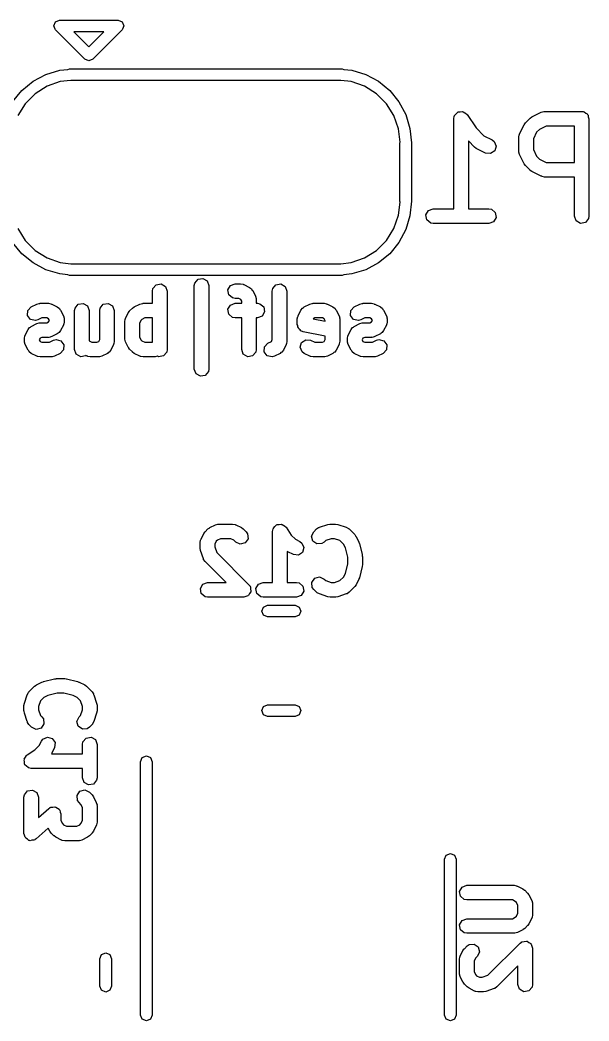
# Model space of a CAD drawing. Extents: x 83.8 to 115, y -110.3 to -83.5.
# Drawn here: x 104.09 to 109.93, y -96.06 to -85.79 of the extents above; entities that cross this region are included whole.
import ezdxf

# ---------------------------------------------------------------- set-up
doc = ezdxf.new("R2010")
doc.units = 0
doc.layers.add('BLACK', color=7, linetype='CONTINUOUS')

msp = doc.modelspace()

# ---------------------------------------------------------------- linework, layer by layer
at = {"layer": 'BLACK', "linetype": 'CONTINUOUS'}
for p, q in [((104.44, -85.85), (104.458, -85.8076)), ((104.454, -85.8829), (104.44, -85.85)), ((104.458, -85.8076), (104.5, -85.79)), ((104.5, -85.79), (105.1, -85.79)), ((105.1, -85.79), (105.142, -85.8076)), ((105.142, -85.8076), (105.16, -85.85)), ((105.16, -85.85), (105.146, -85.8829)), ((104.458, -85.8924), (104.454, -85.8829)), ((104.758, -86.1924), (104.458, -85.8924)), ((104.645, -85.91), (104.8, -86.0651)), ((104.955, -85.91), (104.645, -85.91)), ((104.8, -86.0651), (104.955, -85.91)), ((105.142, -85.8924), (104.842, -86.1924)), ((105.146, -85.8829), (105.142, -85.8924)), ((104.8, -86.21), (104.758, -86.1924)), ((104.842, -86.1924), (104.8, -86.21)), ((104.228, -86.4181), (104.359, -86.3479)), ((104.359, -86.3479), (104.502, -86.3046)), ((104.502, -86.3046), (104.584, -86.2965)), ((104.584, -86.2965), (104.6, -86.29)), ((104.6, -86.29), (107.4, -86.29)), ((107.4, -86.29), (107.416, -86.2965)), ((107.416, -86.2965), (107.498, -86.3046)), ((107.498, -86.3046), (107.641, -86.3479)), ((107.641, -86.3479), (107.772, -86.4181)), ((104.113, -86.5126), (104.228, -86.4181)), ((104.371, -86.4697), (104.248, -86.5465)), ((104.507, -86.4221), (104.371, -86.4697)), ((104.614, -86.41), (104.507, -86.4221)), ((107.386, -86.41), (104.614, -86.41)), ((107.493, -86.4221), (107.386, -86.41)), ((107.629, -86.4697), (107.493, -86.4221)), ((107.752, -86.5465), (107.629, -86.4697)), ((107.772, -86.4181), (107.887, -86.5126)), ((104.018, -86.6278), (104.113, -86.5126)), ((104.248, -86.5465), (104.146, -86.6484)), ((107.854, -86.6484), (107.752, -86.5465)), ((107.887, -86.5126), (107.982, -86.6278)), ((104.146, -86.6484), (104.07, -86.7706)), ((107.93, -86.7706), (107.854, -86.6484)), ((107.982, -86.6278), (108.052, -86.7592)), ((107.978, -86.9067), (107.93, -86.7706)), ((108.052, -86.7592), (108.095, -86.9017)), ((108.544, -86.8024), (108.549, -86.7767)), ((108.549, -86.7767), (108.551, -86.7734)), ((108.551, -86.7734), (108.552, -86.7691)), ((108.552, -86.7691), (108.568, -86.7541)), ((108.568, -86.7541), (108.582, -86.7374)), ((108.582, -86.7374), (108.586, -86.7367)), ((108.586, -86.7367), (108.589, -86.7337)), ((108.589, -86.7337), (108.611, -86.7323)), ((108.611, -86.7323), (108.632, -86.7285)), ((108.632, -86.7285), (108.636, -86.7307)), ((108.636, -86.7307), (108.64, -86.7304)), ((108.64, -86.7304), (108.658, -86.7433)), ((108.658, -86.7433), (108.676, -86.7542)), ((108.676, -86.7542), (108.678, -86.7582)), ((108.678, -86.7582), (108.681, -86.7608)), ((108.681, -86.7608), (108.773, -86.8975)), ((109.347, -86.7829), (109.443, -86.7353)), ((109.443, -86.7353), (109.468, -86.7279)), ((109.468, -86.7279), (109.472, -86.7289)), ((109.472, -86.7289), (109.476, -86.7274)), ((109.476, -86.7274), (109.857, -86.7274)), ((109.857, -86.7274), (109.867, -86.7291)), ((109.867, -86.7291), (109.87, -86.7285)), ((109.87, -86.7285), (109.873, -86.7302)), ((109.873, -86.7302), (109.883, -86.7319)), ((109.883, -86.7319), (109.898, -86.7444)), ((109.898, -86.7444), (109.915, -86.7542)), ((109.915, -86.7542), (109.917, -86.7605)), ((109.917, -86.7605), (109.922, -86.7649)), ((109.922, -86.7649), (109.925, -86.7841)), ((108.544, -87.7274), (108.544, -86.8024)), ((109.219, -86.9593), (109.266, -86.8641)), ((109.266, -86.8641), (109.28, -86.8461)), ((109.28, -86.8446), (109.328, -86.797)), ((109.28, -86.8461), (109.28, -86.8446)), ((109.328, -86.797), (109.346, -86.7841)), ((109.346, -86.7841), (109.347, -86.7829)), ((109.494, -86.8774), (109.425, -86.9116)), ((109.782, -86.8774), (109.494, -86.8774)), ((109.782, -87.2512), (109.782, -86.8774)), ((109.925, -86.7841), (109.932, -86.8024)), ((109.932, -86.8024), (109.932, -87.8024)), ((107.993, -87.0423), (107.978, -86.9067)), ((108.095, -86.9017), (108.11, -87.05)), ((108.773, -86.8975), (108.854, -86.9788)), ((108.854, -86.9788), (108.938, -87.021)), ((109.211, -86.9929), (109.215, -86.9672)), ((109.215, -86.9672), (109.218, -86.9638)), ((109.218, -86.9638), (109.219, -86.9593)), ((109.395, -86.942), (109.361, -87.0106)), ((109.425, -86.9116), (109.395, -86.942)), ((107.99, -87.05), (107.993, -87.0423)), ((107.99, -87.65), (107.99, -87.05)), ((108.11, -87.05), (108.11, -87.65)), ((108.756, -87.0935), (108.694, -87.0311)), ((108.694, -87.0311), (108.694, -87.7274)), ((108.938, -87.021), (108.959, -87.0365)), ((108.959, -87.0365), (108.98, -87.0836)), ((108.98, -87.0836), (108.965, -87.1328)), ((109.211, -87.1357), (109.211, -86.9929)), ((109.361, -87.0106), (109.361, -87.118)), ((108.758, -87.0942), (108.756, -87.0935)), ((108.776, -87.1076), (108.758, -87.0942)), ((108.871, -87.1552), (108.776, -87.1076)), ((108.922, -87.161), (108.871, -87.1552)), ((108.965, -87.1328), (108.922, -87.161)), ((109.212, -87.1399), (109.211, -87.1357)), ((109.211, -87.1443), (109.212, -87.1399)), ((109.219, -87.1693), (109.211, -87.1443)), ((109.266, -87.2645), (109.219, -87.1693)), ((109.361, -87.118), (109.395, -87.1865)), ((109.395, -87.1865), (109.425, -87.2169)), ((109.267, -87.2656), (109.266, -87.2645)), ((109.28, -87.284), (109.267, -87.2656)), ((109.328, -87.3316), (109.28, -87.284)), ((109.425, -87.2169), (109.494, -87.2512)), ((109.494, -87.2512), (109.782, -87.2512)), ((109.329, -87.3323), (109.328, -87.3316)), ((109.347, -87.3457), (109.329, -87.3323)), ((109.443, -87.3933), (109.347, -87.3457)), ((109.447, -87.3938), (109.443, -87.3933)), ((109.451, -87.3967), (109.447, -87.3938)), ((109.476, -87.4012), (109.451, -87.3967)), ((109.782, -87.4012), (109.476, -87.4012)), ((109.782, -87.8024), (109.782, -87.4012)), ((107.978, -87.7933), (107.993, -87.6577)), ((107.993, -87.6577), (107.99, -87.65)), ((108.11, -87.65), (108.095, -87.7983)), ((107.93, -87.9294), (107.978, -87.7933)), ((108.095, -87.7983), (108.052, -87.9408)), ((108.259, -87.7894), (108.285, -87.7449)), ((108.268, -87.8399), (108.259, -87.7894)), ((108.285, -87.7449), (108.333, -87.7274)), ((108.333, -87.7274), (108.544, -87.7274)), ((108.694, -87.7274), (108.905, -87.7274)), ((108.905, -87.7274), (108.93, -87.7319)), ((108.93, -87.7319), (108.97, -87.7649)), ((108.97, -87.7649), (108.979, -87.8154)), ((109.8, -87.8506), (109.782, -87.8024)), ((109.932, -87.8024), (109.928, -87.828)), ((108.308, -87.8729), (108.268, -87.8399)), ((108.333, -87.8774), (108.308, -87.8729)), ((108.905, -87.8774), (108.333, -87.8774)), ((108.953, -87.8598), (108.905, -87.8774)), ((108.979, -87.8154), (108.953, -87.8598)), ((109.844, -87.8762), (109.8, -87.8506)), ((109.895, -87.8673), (109.844, -87.8762)), ((109.928, -87.828), (109.895, -87.8673)), ((104.07, -87.9294), (104.146, -88.0516)), ((107.854, -88.0516), (107.93, -87.9294)), ((108.052, -87.9408), (107.982, -88.0722)), ((104.113, -88.1874), (104.018, -88.0722)), ((104.146, -88.0516), (104.248, -88.1535)), ((107.752, -88.1535), (107.854, -88.0516)), ((107.982, -88.0722), (107.887, -88.1874)), ((104.228, -88.2819), (104.113, -88.1874)), ((104.248, -88.1535), (104.371, -88.2303)), ((107.629, -88.2303), (107.752, -88.1535)), ((107.887, -88.1874), (107.772, -88.2819)), ((104.359, -88.3521), (104.228, -88.2819)), ((104.371, -88.2303), (104.507, -88.2779)), ((104.507, -88.2779), (104.614, -88.29)), ((104.614, -88.29), (107.386, -88.29)), ((107.386, -88.29), (107.493, -88.2779)), ((107.493, -88.2779), (107.629, -88.2303)), ((107.772, -88.2819), (107.641, -88.3521)), ((104.502, -88.3954), (104.359, -88.3521)), ((104.584, -88.4035), (104.502, -88.3954)), ((104.6, -88.41), (104.584, -88.4035)), ((107.4, -88.41), (104.6, -88.41)), ((107.416, -88.4035), (107.4, -88.41)), ((107.498, -88.3954), (107.416, -88.4035)), ((107.641, -88.3521), (107.498, -88.3954)), ((105.458, -88.5458), (105.491, -88.5065)), ((105.491, -88.5065), (105.542, -88.4976)), ((105.542, -88.4976), (105.586, -88.5232)), ((105.586, -88.5232), (105.604, -88.5714)), ((105.882, -88.5143), (105.887, -88.4886)), ((105.882, -89.3714), (105.882, -88.5143)), ((105.887, -88.4886), (105.92, -88.4493)), ((105.92, -88.4493), (105.97, -88.4404)), ((105.97, -88.4404), (106.015, -88.4661)), ((106.015, -88.4661), (106.032, -88.5143)), ((106.032, -88.5143), (106.032, -89.3714)), ((106.226, -88.5584), (106.252, -88.514)), ((106.252, -88.514), (106.3, -88.4964)), ((106.3, -88.4964), (106.357, -88.4964)), ((106.357, -88.4964), (106.383, -88.501)), ((106.383, -88.501), (106.386, -88.5038)), ((106.386, -88.5038), (106.391, -88.5043)), ((106.391, -88.5043), (106.448, -88.5329)), ((106.687, -88.5458), (106.72, -88.5065)), ((106.72, -88.5065), (106.77, -88.4976)), ((106.77, -88.4976), (106.815, -88.5232)), ((106.815, -88.5232), (106.832, -88.5714)), ((105.454, -88.5714), (105.458, -88.5458)), ((105.454, -88.6964), (105.454, -88.5714)), ((105.604, -88.5714), (105.604, -89.1714)), ((106.235, -88.6089), (106.226, -88.5584)), ((106.274, -88.6419), (106.235, -88.6089)), ((106.448, -88.5329), (106.469, -88.5484)), ((106.469, -88.5484), (106.473, -88.5587)), ((106.473, -88.5587), (106.481, -88.5665)), ((106.481, -88.5665), (106.51, -88.6236)), ((106.51, -88.6236), (106.517, -88.6486)), ((106.682, -88.5714), (106.687, -88.5458)), ((106.682, -89.068), (106.682, -88.5714)), ((106.832, -88.5714), (106.832, -89.0857)), ((104.209, -88.7329), (104.266, -88.7043)), ((104.266, -88.7043), (104.291, -88.6969)), ((104.291, -88.6969), (104.296, -88.698)), ((104.296, -88.698), (104.3, -88.6964)), ((104.3, -88.6964), (104.386, -88.6964)), ((104.386, -88.6964), (104.411, -88.701)), ((104.411, -88.701), (104.415, -88.7038)), ((104.415, -88.7038), (104.419, -88.7043)), ((104.419, -88.7043), (104.476, -88.7329)), ((104.658, -88.7458), (104.691, -88.7065)), ((104.691, -88.7065), (104.742, -88.6976)), ((104.742, -88.6976), (104.786, -88.7232)), ((104.786, -88.7232), (104.804, -88.7714)), ((104.915, -88.7458), (104.948, -88.7065)), ((104.948, -88.7065), (104.999, -88.6976)), ((104.999, -88.6976), (105.043, -88.7232)), ((105.043, -88.7232), (105.061, -88.7714)), ((105.266, -88.7329), (105.324, -88.7043)), ((105.324, -88.7043), (105.349, -88.6969)), ((105.349, -88.6969), (105.353, -88.698)), ((105.353, -88.698), (105.357, -88.6964)), ((105.357, -88.6964), (105.454, -88.6964)), ((106.226, -88.7584), (106.252, -88.714)), ((106.252, -88.714), (106.3, -88.6964)), ((106.3, -88.6464), (106.274, -88.6419)), ((106.339, -88.6464), (106.3, -88.6464)), ((106.3, -88.6964), (106.368, -88.6964)), ((106.358, -88.6559), (106.339, -88.6464)), ((106.368, -88.6748), (106.358, -88.6559)), ((106.368, -88.6964), (106.368, -88.6748)), ((106.517, -88.6486), (106.516, -88.6529)), ((106.516, -88.6529), (106.518, -88.6571)), ((106.518, -88.6571), (106.518, -88.6964)), ((106.518, -88.6964), (106.529, -88.6964)), ((106.529, -88.6964), (106.554, -88.701)), ((106.554, -88.701), (106.594, -88.7339)), ((107.009, -88.7329), (107.066, -88.7043)), ((107.066, -88.7043), (107.091, -88.6969)), ((107.091, -88.6969), (107.096, -88.698)), ((107.096, -88.698), (107.1, -88.6964)), ((107.1, -88.6964), (107.214, -88.6964)), ((107.214, -88.6964), (107.24, -88.701)), ((107.24, -88.701), (107.243, -88.7038)), ((107.243, -88.7038), (107.248, -88.7043)), ((107.248, -88.7043), (107.305, -88.7329)), ((107.524, -88.7329), (107.581, -88.7043)), ((107.581, -88.7043), (107.606, -88.6969)), ((107.606, -88.6969), (107.61, -88.698)), ((107.61, -88.698), (107.614, -88.6964)), ((107.614, -88.6964), (107.7, -88.6964)), ((107.7, -88.6964), (107.726, -88.701)), ((107.726, -88.701), (107.729, -88.7038)), ((107.729, -88.7038), (107.734, -88.7043)), ((107.734, -88.7043), (107.791, -88.7329)), ((104.171, -88.8214), (104.174, -88.7702)), ((104.202, -88.8626), (104.171, -88.8214)), ((104.174, -88.7702), (104.209, -88.7329)), ((104.476, -88.7329), (104.497, -88.7484)), ((104.497, -88.7484), (104.502, -88.7587)), ((104.502, -88.7587), (104.51, -88.7665)), ((104.51, -88.7665), (104.539, -88.8236)), ((104.539, -88.8236), (104.546, -88.8486)), ((104.654, -88.7714), (104.658, -88.7458)), ((104.654, -89.1714), (104.654, -88.7714)), ((104.804, -88.7714), (104.804, -89.0822)), ((104.911, -88.7714), (104.915, -88.7458)), ((104.911, -89.068), (104.911, -88.7714)), ((105.061, -88.7714), (105.061, -89.0857)), ((105.176, -88.8522), (105.204, -88.795)), ((105.204, -88.795), (105.218, -88.777)), ((105.218, -88.7755), (105.247, -88.747)), ((105.218, -88.777), (105.218, -88.7755)), ((105.247, -88.747), (105.265, -88.7341)), ((105.265, -88.7341), (105.266, -88.7329)), ((106.235, -88.8089), (106.226, -88.7584)), ((106.274, -88.8419), (106.235, -88.8089)), ((106.577, -88.8289), (106.529, -88.8464)), ((106.602, -88.7845), (106.577, -88.8289)), ((106.594, -88.7339), (106.602, -88.7845)), ((106.939, -88.8571), (106.944, -88.8315)), ((106.944, -88.8315), (106.947, -88.8281)), ((106.947, -88.8236), (106.976, -88.7665)), ((106.947, -88.8281), (106.947, -88.8236)), ((106.976, -88.7665), (106.991, -88.7455)), ((106.991, -88.7455), (107.002, -88.7411)), ((107.002, -88.7411), (107.009, -88.7329)), ((107.305, -88.7329), (107.326, -88.7484)), ((107.326, -88.7484), (107.33, -88.7587)), ((107.33, -88.7587), (107.339, -88.7665)), ((107.339, -88.7665), (107.367, -88.8236)), ((107.367, -88.8236), (107.375, -88.8486)), ((107.485, -88.8214), (107.488, -88.7702)), ((107.516, -88.8626), (107.485, -88.8214)), ((107.488, -88.7702), (107.524, -88.7329)), ((107.791, -88.7329), (107.812, -88.7484)), ((107.812, -88.7484), (107.816, -88.7587)), ((107.816, -88.7587), (107.824, -88.7665)), ((107.824, -88.7665), (107.853, -88.8236)), ((107.853, -88.8236), (107.86, -88.8486)), ((104.251, -88.8745), (104.202, -88.8626)), ((104.202, -88.9411), (104.209, -88.9329)), ((104.209, -88.9329), (104.266, -88.9043)), ((104.276, -88.8671), (104.251, -88.8745)), ((104.266, -88.9043), (104.291, -88.8969)), ((104.318, -88.8464), (104.276, -88.8671)), ((104.291, -88.8969), (104.296, -88.898)), ((104.296, -88.898), (104.3, -88.8964)), ((104.3, -88.8964), (104.368, -88.8964)), ((104.368, -88.8464), (104.318, -88.8464)), ((104.387, -88.8559), (104.368, -88.8464)), ((104.368, -88.8964), (104.387, -88.887)), ((104.395, -88.8714), (104.387, -88.8559)), ((104.387, -88.887), (104.395, -88.8714)), ((104.539, -88.9193), (104.51, -88.9764)), ((104.542, -88.9114), (104.539, -88.9148)), ((104.539, -88.9148), (104.539, -88.9193)), ((104.546, -88.8857), (104.542, -88.9114)), ((104.546, -88.8486), (104.545, -88.8529)), ((104.545, -88.8529), (104.546, -88.8571)), ((104.546, -88.8571), (104.546, -88.8857)), ((105.168, -88.8857), (105.172, -88.8601)), ((105.168, -89.0571), (105.168, -88.8857)), ((105.172, -88.8601), (105.175, -88.8566)), ((105.175, -88.8566), (105.176, -88.8522)), ((105.333, -88.873), (105.318, -88.9034)), ((105.318, -88.9034), (105.318, -89.0394)), ((105.344, -88.8616), (105.333, -88.873)), ((105.375, -88.8464), (105.344, -88.8616)), ((105.454, -88.8464), (105.375, -88.8464)), ((105.454, -89.0964), (105.454, -88.8464)), ((106.3, -88.8464), (106.274, -88.8419)), ((106.368, -88.8464), (106.3, -88.8464)), ((106.368, -89.1714), (106.368, -88.8464)), ((106.529, -88.8464), (106.518, -88.8464)), ((106.518, -88.8464), (106.518, -89.1714)), ((106.939, -88.9143), (106.939, -88.8571)), ((106.944, -88.9259), (106.939, -88.9143)), ((106.943, -88.9383), (106.944, -88.9259)), ((107.118, -88.8464), (107.1, -88.855)), ((107.1, -88.855), (107.225, -88.8799)), ((107.197, -88.8464), (107.118, -88.8464)), ((107.216, -88.8559), (107.197, -88.8464)), ((107.225, -88.8748), (107.216, -88.8559)), ((107.225, -88.8799), (107.225, -88.8748)), ((107.375, -88.8486), (107.373, -88.8529)), ((107.373, -88.8529), (107.375, -88.8571)), ((107.375, -88.8571), (107.375, -89.0857)), ((107.566, -88.8745), (107.516, -88.8626)), ((107.516, -88.9411), (107.524, -88.9329)), ((107.524, -88.9329), (107.581, -88.9043)), ((107.591, -88.8671), (107.566, -88.8745)), ((107.581, -88.9043), (107.606, -88.8969)), ((107.632, -88.8464), (107.591, -88.8671)), ((107.606, -88.8969), (107.61, -88.898)), ((107.61, -88.898), (107.614, -88.8964)), ((107.614, -88.8964), (107.682, -88.8964)), ((107.682, -88.8464), (107.632, -88.8464)), ((107.701, -88.8559), (107.682, -88.8464)), ((107.682, -88.8964), (107.701, -88.887)), ((107.709, -88.8714), (107.701, -88.8559)), ((107.701, -88.887), (107.709, -88.8714)), ((107.853, -88.9193), (107.824, -88.9764)), ((107.856, -88.9114), (107.853, -88.9148)), ((107.853, -88.9148), (107.853, -88.9193)), ((107.861, -88.8857), (107.856, -88.9114)), ((107.86, -88.8486), (107.859, -88.8529)), ((107.859, -88.8529), (107.861, -88.8571)), ((107.861, -88.8571), (107.861, -88.8857)), ((104.139, -89.0571), (104.144, -89.0315)), ((104.144, -89.0315), (104.147, -89.0281)), ((104.147, -89.0236), (104.176, -88.9665)), ((104.147, -89.0281), (104.147, -89.0236)), ((104.176, -88.9665), (104.191, -88.9455)), ((104.191, -88.9455), (104.202, -88.9411)), ((104.419, -89.0385), (104.394, -89.0459)), ((104.476, -89.0099), (104.419, -89.0385)), ((104.484, -89.0018), (104.476, -89.0099)), ((104.494, -88.9973), (104.484, -89.0018)), ((104.51, -88.9764), (104.494, -88.9973)), ((105.318, -89.0394), (105.333, -89.0699)), ((106.952, -88.9493), (106.943, -88.9383)), ((106.957, -88.9625), (106.952, -88.9493)), ((106.968, -88.9687), (106.957, -88.9625)), ((106.975, -88.9784), (106.968, -88.9687)), ((107, -88.9878), (106.975, -88.9784)), ((107.225, -89.0329), (107, -88.9878)), ((107.225, -89.068), (107.225, -89.0329)), ((107.454, -89.0571), (107.458, -89.0315)), ((107.458, -89.0315), (107.461, -89.0281)), ((107.461, -89.0236), (107.49, -88.9665)), ((107.461, -89.0281), (107.461, -89.0236)), ((107.49, -88.9665), (107.506, -88.9455)), ((107.506, -88.9455), (107.516, -88.9411)), ((107.734, -89.0385), (107.709, -89.0459)), ((107.791, -89.0099), (107.734, -89.0385)), ((107.798, -89.0018), (107.791, -89.0099)), ((107.809, -88.9973), (107.798, -89.0018)), ((107.824, -88.9764), (107.809, -88.9973)), ((104.139, -89.0857), (104.139, -89.0571)), ((104.141, -89.0899), (104.139, -89.0857)), ((104.14, -89.0943), (104.141, -89.0899)), ((104.147, -89.1193), (104.14, -89.0943)), ((104.176, -89.1764), (104.147, -89.1193)), ((104.299, -89.0559), (104.291, -89.0714)), ((104.291, -89.0714), (104.299, -89.087)), ((104.318, -89.0464), (104.299, -89.0559)), ((104.299, -89.087), (104.318, -89.0964)), ((104.386, -89.0464), (104.318, -89.0464)), ((104.318, -89.0964), (104.397, -89.0964)), ((104.39, -89.0449), (104.386, -89.0464)), ((104.394, -89.0459), (104.39, -89.0449)), ((104.397, -89.0964), (104.438, -89.0758)), ((104.438, -89.0758), (104.463, -89.0683)), ((104.463, -89.0683), (104.513, -89.0803)), ((104.513, -89.0803), (104.543, -89.1215)), ((104.543, -89.1215), (104.54, -89.1727)), ((104.804, -89.0822), (104.832, -89.0964)), ((104.832, -89.0964), (104.882, -89.0964)), ((104.882, -89.0964), (104.901, -89.087)), ((104.901, -89.087), (104.911, -89.068)), ((105.053, -89.1193), (105.024, -89.1764)), ((105.056, -89.1114), (105.053, -89.1148)), ((105.053, -89.1148), (105.053, -89.1193)), ((105.061, -89.0857), (105.056, -89.1114)), ((105.169, -89.0614), (105.168, -89.0571)), ((105.168, -89.0657), (105.169, -89.0614)), ((105.176, -89.0907), (105.168, -89.0657)), ((105.204, -89.1478), (105.176, -89.0907)), ((105.333, -89.0699), (105.344, -89.0812)), ((105.344, -89.0812), (105.375, -89.0964)), ((105.375, -89.0964), (105.454, -89.0964)), ((106.6, -89.1928), (106.603, -89.1416)), ((106.603, -89.1416), (106.638, -89.1043)), ((106.638, -89.1043), (106.673, -89.087)), ((106.673, -89.087), (106.682, -89.068)), ((106.824, -89.1193), (106.796, -89.1764)), ((106.825, -89.1148), (106.824, -89.1193)), ((106.828, -89.1114), (106.825, -89.1148)), ((106.832, -89.0857), (106.828, -89.1114)), ((106.968, -89.1474), (106.983, -89.0982)), ((106.983, -89.0982), (107.025, -89.0699)), ((107.025, -89.0699), (107.076, -89.0758)), ((107.076, -89.0758), (107.118, -89.0964)), ((107.118, -89.0964), (107.197, -89.0964)), ((107.197, -89.0964), (107.216, -89.087)), ((107.216, -89.087), (107.225, -89.068)), ((107.367, -89.1193), (107.339, -89.1764)), ((107.368, -89.1148), (107.367, -89.1193)), ((107.37, -89.1114), (107.368, -89.1148)), ((107.375, -89.0857), (107.37, -89.1114)), ((107.454, -89.0857), (107.454, -89.0571)), ((107.455, -89.0899), (107.454, -89.0857)), ((107.454, -89.0943), (107.455, -89.0899)), ((107.461, -89.1193), (107.454, -89.0943)), ((107.49, -89.1764), (107.461, -89.1193)), ((107.613, -89.0559), (107.605, -89.0714)), ((107.605, -89.0714), (107.613, -89.087)), ((107.632, -89.0464), (107.613, -89.0559)), ((107.613, -89.087), (107.632, -89.0964)), ((107.7, -89.0464), (107.632, -89.0464)), ((107.632, -89.0964), (107.711, -89.0964)), ((107.704, -89.0449), (107.7, -89.0464)), ((107.709, -89.0459), (107.704, -89.0449)), ((107.711, -89.0964), (107.752, -89.0758)), ((107.752, -89.0758), (107.777, -89.0683)), ((107.777, -89.0683), (107.827, -89.0803)), ((107.827, -89.0803), (107.858, -89.1215)), ((107.858, -89.1215), (107.855, -89.1727)), ((104.184, -89.1841), (104.176, -89.1764)), ((104.188, -89.1944), (104.184, -89.1841)), ((104.209, -89.2099), (104.188, -89.1944)), ((104.266, -89.2385), (104.209, -89.2099)), ((104.271, -89.239), (104.266, -89.2385)), ((104.274, -89.2419), (104.271, -89.239)), ((104.3, -89.2464), (104.274, -89.2419)), ((104.418, -89.2449), (104.414, -89.2464)), ((104.423, -89.2459), (104.418, -89.2449)), ((104.448, -89.2385), (104.423, -89.2459)), ((104.505, -89.2099), (104.448, -89.2385)), ((104.54, -89.1727), (104.505, -89.2099)), ((104.671, -89.2196), (104.654, -89.1714)), ((104.716, -89.2453), (104.671, -89.2196)), ((104.766, -89.2364), (104.716, -89.2453)), ((104.769, -89.2327), (104.766, -89.2364)), ((104.781, -89.2385), (104.769, -89.2327)), ((104.785, -89.239), (104.781, -89.2385)), ((104.789, -89.2419), (104.785, -89.239)), ((104.814, -89.2464), (104.789, -89.2419)), ((104.904, -89.2449), (104.9, -89.2464)), ((104.909, -89.2459), (104.904, -89.2449)), ((104.934, -89.2385), (104.909, -89.2459)), ((104.991, -89.2099), (104.934, -89.2385)), ((104.998, -89.2018), (104.991, -89.2099)), ((105.009, -89.1973), (104.998, -89.2018)), ((105.024, -89.1764), (105.009, -89.1973)), ((105.206, -89.149), (105.204, -89.1478)), ((105.218, -89.1673), (105.206, -89.149)), ((105.247, -89.1959), (105.218, -89.1673)), ((105.248, -89.1966), (105.247, -89.1959)), ((105.266, -89.2099), (105.248, -89.1966)), ((105.324, -89.2385), (105.266, -89.2099)), ((105.328, -89.239), (105.324, -89.2385)), ((105.331, -89.2419), (105.328, -89.239)), ((105.357, -89.2464), (105.331, -89.2419)), ((105.476, -89.2449), (105.471, -89.2464)), ((105.48, -89.2459), (105.476, -89.2449)), ((105.504, -89.2387), (105.48, -89.2459)), ((105.516, -89.2453), (105.504, -89.2387)), ((105.566, -89.2364), (105.516, -89.2453)), ((105.599, -89.1971), (105.566, -89.2364)), ((105.604, -89.1714), (105.599, -89.1971)), ((106.385, -89.2196), (106.368, -89.1714)), ((106.43, -89.2453), (106.385, -89.2196)), ((106.48, -89.2364), (106.43, -89.2453)), ((106.513, -89.1971), (106.48, -89.2364)), ((106.518, -89.1714), (106.513, -89.1971)), ((106.63, -89.234), (106.6, -89.1928)), ((106.68, -89.2459), (106.63, -89.234)), ((106.705, -89.2385), (106.68, -89.2459)), ((106.762, -89.2099), (106.705, -89.2385)), ((106.77, -89.2018), (106.762, -89.2099)), ((106.78, -89.1973), (106.77, -89.2018)), ((106.796, -89.1764), (106.78, -89.1973)), ((106.988, -89.1944), (106.968, -89.1474)), ((107.009, -89.2099), (106.988, -89.1944)), ((107.066, -89.2385), (107.009, -89.2099)), ((107.071, -89.239), (107.066, -89.2385)), ((107.074, -89.2419), (107.071, -89.239)), ((107.1, -89.2464), (107.074, -89.2419)), ((107.218, -89.2449), (107.214, -89.2464)), ((107.223, -89.2459), (107.218, -89.2449)), ((107.248, -89.2385), (107.223, -89.2459)), ((107.305, -89.2099), (107.248, -89.2385)), ((107.313, -89.2018), (107.305, -89.2099)), ((107.323, -89.1973), (107.313, -89.2018)), ((107.339, -89.1764), (107.323, -89.1973)), ((107.498, -89.1841), (107.49, -89.1764)), ((107.503, -89.1944), (107.498, -89.1841)), ((107.524, -89.2099), (107.503, -89.1944)), ((107.581, -89.2385), (107.524, -89.2099)), ((107.585, -89.239), (107.581, -89.2385)), ((107.589, -89.2419), (107.585, -89.239)), ((107.614, -89.2464), (107.589, -89.2419)), ((107.733, -89.2449), (107.729, -89.2464)), ((107.737, -89.2459), (107.733, -89.2449)), ((107.762, -89.2385), (107.737, -89.2459)), ((107.819, -89.2099), (107.762, -89.2385)), ((107.855, -89.1727), (107.819, -89.2099)), ((104.414, -89.2464), (104.3, -89.2464)), ((104.9, -89.2464), (104.814, -89.2464)), ((105.471, -89.2464), (105.357, -89.2464)), ((107.214, -89.2464), (107.1, -89.2464)), ((107.729, -89.2464), (107.614, -89.2464)), ((105.9, -89.4196), (105.882, -89.3714)), ((105.944, -89.4453), (105.9, -89.4196)), ((105.995, -89.4364), (105.944, -89.4453)), ((106.028, -89.3971), (105.995, -89.4364)), ((106.032, -89.3714), (106.028, -89.3971)), ((106.041, -90.9979), (106.099, -90.9693)), ((106.099, -90.9693), (106.124, -90.9619)), ((106.124, -90.9619), (106.128, -90.963)), ((106.128, -90.963), (106.132, -90.9614)), ((106.132, -90.9614), (106.275, -90.9614)), ((106.275, -90.9614), (106.301, -90.966)), ((106.301, -90.966), (106.304, -90.9688)), ((106.304, -90.9688), (106.309, -90.9693)), ((106.309, -90.9693), (106.366, -90.9979)), ((106.693, -91.0032), (106.709, -90.9882)), ((106.709, -90.9882), (106.723, -90.9715)), ((106.723, -90.9715), (106.727, -90.9707)), ((106.727, -90.9707), (106.731, -90.9677)), ((106.731, -90.9677), (106.752, -90.9663)), ((106.752, -90.9663), (106.774, -90.9626)), ((106.774, -90.9626), (106.777, -90.9647)), ((106.777, -90.9647), (106.782, -90.9644)), ((106.782, -90.9644), (106.799, -90.9773)), ((106.799, -90.9773), (106.818, -90.9882)), ((106.818, -90.9882), (106.82, -90.9923)), ((107.166, -90.9938), (107.251, -90.9653)), ((107.251, -90.9653), (107.273, -90.962)), ((107.273, -90.962), (107.275, -90.9614)), ((107.275, -90.9614), (107.332, -90.9614)), ((107.332, -90.9614), (107.354, -90.9653)), ((107.354, -90.9653), (107.356, -90.9653)), ((107.356, -90.9653), (107.442, -90.9938)), ((105.951, -91.1172), (105.979, -91.06)), ((105.979, -91.06), (105.993, -91.042)), ((105.993, -91.0405), (106.022, -91.012)), ((105.993, -91.042), (105.993, -91.0405)), ((106.022, -91.012), (106.04, -90.9991)), ((106.04, -90.9991), (106.041, -90.9979)), ((106.366, -90.9979), (106.384, -91.0113)), ((106.384, -91.0113), (106.385, -91.012)), ((106.385, -91.012), (106.414, -91.0405)), ((106.414, -91.0405), (106.429, -91.0619)), ((106.429, -91.0619), (106.433, -91.113)), ((106.686, -91.0364), (106.69, -91.0108)), ((106.686, -91.5614), (106.686, -91.0364)), ((106.69, -91.0108), (106.693, -91.0075)), ((106.693, -91.0075), (106.693, -91.0032)), ((106.82, -90.9923), (106.823, -90.9948)), ((106.823, -90.9948), (106.876, -91.0744)), ((106.876, -91.0744), (106.919, -91.1176)), ((107.086, -91.087), (107.108, -91.0405)), ((107.099, -91.1366), (107.086, -91.087)), ((107.108, -91.0405), (107.136, -91.012)), ((107.136, -91.012), (107.158, -90.997)), ((107.158, -90.997), (107.162, -90.9966)), ((107.162, -90.9966), (107.166, -90.9938)), ((107.442, -90.9938), (107.464, -91.0063)), ((107.464, -91.0063), (107.467, -91.0101)), ((107.467, -91.0101), (107.471, -91.012)), ((107.471, -91.012), (107.528, -91.0691)), ((107.528, -91.0691), (107.541, -91.0875)), ((107.541, -91.0875), (107.542, -91.0886)), ((107.542, -91.0886), (107.571, -91.1457)), ((105.943, -91.1507), (105.947, -91.1251)), ((105.943, -91.2079), (105.943, -91.1507)), ((105.947, -91.1251), (105.95, -91.1216)), ((105.95, -91.1216), (105.951, -91.1172)), ((106.108, -91.138), (106.093, -91.1684)), ((106.093, -91.1684), (106.093, -91.1957)), ((106.093, -91.1957), (106.112, -91.2531)), ((106.119, -91.1266), (106.108, -91.138)), ((106.15, -91.1114), (106.119, -91.1266)), ((106.257, -91.1114), (106.15, -91.1114)), ((106.288, -91.1266), (106.257, -91.1114)), ((106.308, -91.1466), (106.288, -91.1266)), ((106.354, -91.1683), (106.308, -91.1466)), ((106.404, -91.155), (106.354, -91.1683)), ((106.433, -91.113), (106.404, -91.155)), ((106.919, -91.1176), (106.966, -91.1408)), ((106.966, -91.1408), (106.987, -91.1563)), ((106.987, -91.1563), (107.007, -91.2034)), ((107.141, -91.166), (107.099, -91.1366)), ((107.192, -91.1615), (107.141, -91.166)), ((107.214, -91.1466), (107.192, -91.1615)), ((107.23, -91.1306), (107.214, -91.1466)), ((107.287, -91.1114), (107.23, -91.1306)), ((107.32, -91.1114), (107.287, -91.1114)), ((107.377, -91.1306), (107.32, -91.1114)), ((107.413, -91.1666), (107.377, -91.1306)), ((107.433, -91.2055), (107.413, -91.1666)), ((107.571, -91.1457), (107.574, -91.1582)), ((107.574, -91.1582), (107.576, -91.1611)), ((107.576, -91.1611), (107.605, -91.2754)), ((105.943, -91.2094), (105.943, -91.2079)), ((105.947, -91.2316), (105.943, -91.2094)), ((105.975, -91.3173), (105.947, -91.2316)), ((106.112, -91.2531), (106.442, -91.5834)), ((106.841, -91.2464), (106.836, -91.2421)), ((106.836, -91.2421), (106.836, -91.5614)), ((106.899, -91.2749), (106.841, -91.2464)), ((106.95, -91.2808), (106.899, -91.2749)), ((106.992, -91.2525), (106.95, -91.2808)), ((107.007, -91.2034), (106.992, -91.2525)), ((107.457, -91.3028), (107.433, -91.2055)), ((107.605, -91.2754), (107.606, -91.2903)), ((107.606, -91.2903), (107.607, -91.2936)), ((107.607, -91.2936), (107.607, -91.3793)), ((105.978, -91.3208), (105.975, -91.3173)), ((105.978, -91.3253), (105.978, -91.3208)), ((105.993, -91.3466), (105.978, -91.3253)), ((106.208, -91.5614), (105.993, -91.3466)), ((107.433, -91.4674), (107.457, -91.3701)), ((107.457, -91.3701), (107.457, -91.3028)), ((107.605, -91.3975), (107.576, -91.5118)), ((107.607, -91.3793), (107.605, -91.394)), ((107.605, -91.394), (107.605, -91.3975)), ((107.118, -91.5178), (107.167, -91.5046)), ((107.167, -91.5046), (107.214, -91.5263)), ((107.413, -91.5063), (107.433, -91.4674)), ((105.944, -91.6234), (105.97, -91.579)), ((105.97, -91.579), (106.018, -91.5614)), ((106.018, -91.5614), (106.208, -91.5614)), ((106.442, -91.5834), (106.452, -91.5968)), ((106.452, -91.5968), (106.454, -91.5989)), ((106.454, -91.5989), (106.455, -91.6009)), ((106.455, -91.6009), (106.457, -91.6047)), ((106.457, -91.6047), (106.459, -91.6272)), ((106.515, -91.6234), (106.541, -91.579)), ((106.541, -91.579), (106.589, -91.5614)), ((106.589, -91.5614), (106.686, -91.5614)), ((106.836, -91.5614), (106.932, -91.5614)), ((106.932, -91.5614), (106.958, -91.566)), ((106.958, -91.566), (106.997, -91.5989)), ((106.997, -91.5989), (107.006, -91.6495)), ((107.088, -91.5599), (107.118, -91.5178)), ((107.093, -91.611), (107.088, -91.5599)), ((107.214, -91.5263), (107.23, -91.5423)), ((107.23, -91.5423), (107.287, -91.5614)), ((107.287, -91.5614), (107.32, -91.5614)), ((107.32, -91.5614), (107.377, -91.5423)), ((107.377, -91.5423), (107.413, -91.5063)), ((107.528, -91.6037), (107.471, -91.6609)), ((107.529, -91.6023), (107.528, -91.6037)), ((107.542, -91.5843), (107.529, -91.6023)), ((107.571, -91.5271), (107.542, -91.5843)), ((107.576, -91.5118), (107.571, -91.5236)), ((107.571, -91.5236), (107.571, -91.5271)), ((105.953, -91.6739), (105.944, -91.6234)), ((105.992, -91.7069), (105.953, -91.6739)), ((106.018, -91.7114), (105.992, -91.7069)), ((106.41, -91.7037), (106.389, -91.7114)), ((106.432, -91.6979), (106.41, -91.7037)), ((106.434, -91.6951), (106.432, -91.6979)), ((106.437, -91.6939), (106.434, -91.6951)), ((106.449, -91.6743), (106.437, -91.6939)), ((106.462, -91.6558), (106.449, -91.6743)), ((106.459, -91.6272), (106.463, -91.6495)), ((106.463, -91.6495), (106.461, -91.6524)), ((106.461, -91.6524), (106.462, -91.6558)), ((106.524, -91.6739), (106.515, -91.6234)), ((106.564, -91.7069), (106.524, -91.6739)), ((106.589, -91.7114), (106.564, -91.7069)), ((106.98, -91.6939), (106.932, -91.7114)), ((107.006, -91.6495), (106.98, -91.6939)), ((107.108, -91.6323), (107.093, -91.611)), ((107.136, -91.6609), (107.108, -91.6323)), ((107.14, -91.6628), (107.136, -91.6609)), ((107.143, -91.6666), (107.14, -91.6628)), ((107.166, -91.679), (107.143, -91.6666)), ((107.251, -91.7076), (107.166, -91.679)), ((107.253, -91.7075), (107.251, -91.7076)), ((107.275, -91.7114), (107.253, -91.7075)), ((107.334, -91.7109), (107.332, -91.7114)), ((107.356, -91.7076), (107.334, -91.7109)), ((107.442, -91.679), (107.356, -91.7076)), ((107.445, -91.6762), (107.442, -91.679)), ((107.45, -91.6758), (107.445, -91.6762)), ((107.471, -91.6609), (107.45, -91.6758)), ((106.389, -91.7114), (106.018, -91.7114)), ((106.574, -91.855), (106.592, -91.8126)), ((106.932, -91.7114), (106.589, -91.7114)), ((106.592, -91.8126), (106.634, -91.795)), ((106.634, -91.795), (106.916, -91.795)), ((106.916, -91.795), (106.958, -91.8126)), ((106.958, -91.8126), (106.976, -91.855)), ((107.332, -91.7114), (107.275, -91.7114)), ((106.592, -91.8974), (106.574, -91.855)), ((106.634, -91.915), (106.592, -91.8974)), ((106.916, -91.915), (106.634, -91.915)), ((106.958, -91.8974), (106.916, -91.915)), ((106.976, -91.855), (106.958, -91.8974)), ((104.185, -92.6831), (104.242, -92.6259)), ((104.242, -92.6259), (104.26, -92.6131)), ((104.26, -92.6131), (104.261, -92.6119)), ((104.261, -92.6119), (104.319, -92.5833)), ((104.319, -92.5833), (104.331, -92.5796)), ((104.331, -92.5796), (104.334, -92.5776)), ((104.334, -92.5776), (104.448, -92.5491)), ((104.448, -92.5491), (104.463, -92.548)), ((104.463, -92.548), (104.466, -92.5468)), ((104.466, -92.5468), (104.552, -92.5468)), ((104.552, -92.5468), (104.567, -92.5494)), ((104.567, -92.5494), (104.57, -92.5491)), ((104.57, -92.5491), (104.685, -92.5776)), ((104.685, -92.5776), (104.696, -92.5829)), ((104.696, -92.5829), (104.7, -92.5833)), ((104.7, -92.5833), (104.757, -92.6119)), ((104.757, -92.6119), (104.775, -92.6252)), ((104.775, -92.6252), (104.777, -92.6259)), ((104.777, -92.6259), (104.834, -92.6831)), ((104.138, -92.7981), (104.167, -92.7124)), ((104.167, -92.7124), (104.179, -92.6895)), ((104.179, -92.6895), (104.183, -92.6871)), ((104.183, -92.6871), (104.185, -92.6831)), ((104.378, -92.7212), (104.339, -92.7406)), ((104.476, -92.6968), (104.378, -92.7212)), ((104.543, -92.6968), (104.476, -92.6968)), ((104.64, -92.7212), (104.543, -92.6968)), ((104.679, -92.7406), (104.64, -92.7212)), ((104.834, -92.6831), (104.849, -92.7044)), ((104.849, -92.7044), (104.849, -92.7089)), ((104.849, -92.7089), (104.852, -92.7124)), ((104.852, -92.7124), (104.88, -92.7981)), ((104.134, -92.8218), (104.138, -92.7997)), ((104.134, -92.879), (104.134, -92.8218)), ((104.138, -92.7997), (104.138, -92.7981)), ((104.303, -92.7766), (104.284, -92.834)), ((104.284, -92.834), (104.284, -92.8668)), ((104.339, -92.7406), (104.303, -92.7766)), ((104.715, -92.7766), (104.679, -92.7406)), ((104.734, -92.834), (104.715, -92.7766)), ((104.734, -92.8668), (104.734, -92.834)), ((104.88, -92.7981), (104.884, -92.8203)), ((104.884, -92.8203), (104.884, -92.8218)), ((104.884, -92.8218), (104.884, -92.879)), ((106.574, -92.875), (106.592, -92.8326)), ((106.592, -92.8326), (106.634, -92.815)), ((106.634, -92.815), (106.916, -92.815)), ((106.916, -92.815), (106.958, -92.8326)), ((106.958, -92.8326), (106.976, -92.875)), ((104.135, -92.8805), (104.134, -92.879)), ((104.138, -92.9027), (104.135, -92.8805)), ((104.167, -92.9884), (104.138, -92.9027)), ((104.284, -92.8668), (104.303, -92.9242)), ((104.303, -92.9242), (104.319, -92.9402)), ((104.319, -92.9402), (104.334, -92.9616)), ((104.677, -92.9867), (104.699, -92.9402)), ((104.699, -92.9402), (104.715, -92.9242)), ((104.715, -92.9242), (104.734, -92.8668)), ((104.88, -92.9027), (104.852, -92.9884)), ((104.884, -92.879), (104.88, -92.9011)), ((104.88, -92.9011), (104.88, -92.9027)), ((106.592, -92.9174), (106.574, -92.875)), ((106.634, -92.935), (106.592, -92.9174)), ((106.916, -92.935), (106.634, -92.935)), ((106.958, -92.9174), (106.916, -92.935)), ((106.976, -92.875), (106.958, -92.9174)), ((104.17, -92.9919), (104.167, -92.9884)), ((104.17, -92.9964), (104.17, -92.9919)), ((104.185, -93.0177), (104.17, -92.9964)), ((104.213, -93.0463), (104.185, -93.0177)), ((104.339, -93.0127), (104.309, -93.0547)), ((104.334, -92.9616), (104.339, -93.0127)), ((104.691, -93.0363), (104.677, -92.9867)), ((104.733, -93.0657), (104.691, -93.0363)), ((104.834, -93.0177), (104.805, -93.0463)), ((104.836, -93.0137), (104.834, -93.0177)), ((104.839, -93.0113), (104.836, -93.0137)), ((104.852, -92.9884), (104.839, -93.0113)), ((104.26, -93.068), (104.213, -93.0463)), ((104.309, -93.0547), (104.26, -93.068)), ((104.329, -93.1674), (104.376, -93.147)), ((104.376, -93.147), (104.425, -93.1616)), ((104.784, -93.0612), (104.733, -93.0657)), ((104.772, -93.1569), (104.822, -93.148)), ((104.805, -93.0463), (104.784, -93.0612)), ((104.822, -93.148), (104.867, -93.1736)), ((104.247, -93.2778), (104.291, -93.2345)), ((104.291, -93.2345), (104.314, -93.1883)), ((104.314, -93.1883), (104.329, -93.1674)), ((104.425, -93.1616), (104.454, -93.2044)), ((104.454, -93.2044), (104.448, -93.2554)), ((104.734, -93.2218), (104.739, -93.1962)), ((104.734, -93.3183), (104.734, -93.2218)), ((104.739, -93.1962), (104.772, -93.1569)), ((104.867, -93.1736), (104.884, -93.2218)), ((104.884, -93.2218), (104.884, -93.5647)), ((104.15, -93.3547), (104.161, -93.3358)), ((104.161, -93.3358), (104.165, -93.3343)), ((104.165, -93.3343), (104.168, -93.3309)), ((104.168, -93.3309), (104.247, -93.2778)), ((104.419, -93.3125), (104.415, -93.3183)), ((104.415, -93.3183), (104.734, -93.3183)), ((104.448, -93.2554), (104.419, -93.3125)), ((105.348, -93.3576), (105.39, -93.34)), ((105.39, -93.34), (105.432, -93.3576)), ((104.135, -93.3802), (104.138, -93.3765)), ((104.139, -93.4017), (104.135, -93.3802)), ((104.137, -93.3722), (104.15, -93.3547)), ((104.138, -93.3765), (104.137, -93.3722)), ((104.141, -93.4234), (104.139, -93.4017)), ((104.144, -93.4265), (104.141, -93.4234)), ((104.144, -93.4308), (104.144, -93.4265)), ((104.161, -93.4448), (104.144, -93.4308)), ((104.176, -93.4605), (104.161, -93.4448)), ((105.33, -93.4), (105.348, -93.3576)), ((105.33, -96), (105.33, -93.4)), ((105.432, -93.3576), (105.45, -93.4)), ((105.45, -93.4), (105.45, -96)), ((104.18, -93.461), (104.176, -93.4605)), ((104.184, -93.4637), (104.18, -93.461)), ((104.209, -93.4683), (104.184, -93.4637)), ((104.734, -93.4683), (104.209, -93.4683)), ((104.734, -93.5647), (104.734, -93.4683)), ((104.752, -93.6129), (104.734, -93.5647)), ((104.796, -93.6385), (104.752, -93.6129)), ((104.847, -93.6296), (104.796, -93.6385)), ((104.88, -93.5903), (104.847, -93.6296)), ((104.884, -93.5647), (104.88, -93.5903)), ((104.134, -93.7647), (104.139, -93.739)), ((104.134, -94.1361), (104.134, -93.7647)), ((104.139, -93.739), (104.172, -93.6997)), ((104.172, -93.6997), (104.222, -93.6908)), ((104.222, -93.6908), (104.267, -93.7165)), ((104.267, -93.7165), (104.284, -93.7647)), ((104.284, -93.7647), (104.284, -93.9708)), ((104.68, -93.7453), (104.709, -93.7033)), ((104.684, -93.7964), (104.68, -93.7453)), ((104.709, -93.7033), (104.759, -93.69)), ((104.759, -93.69), (104.805, -93.7117)), ((104.805, -93.7117), (104.834, -93.7402)), ((104.834, -93.7402), (104.847, -93.7586)), ((104.847, -93.7586), (104.848, -93.7597)), ((104.848, -93.7597), (104.876, -93.8169)), ((104.403, -93.8706), (104.411, -93.8662)), ((104.411, -93.8662), (104.431, -93.8658)), ((104.431, -93.8658), (104.451, -93.8623)), ((104.451, -93.8623), (104.456, -93.8652)), ((104.456, -93.8652), (104.462, -93.8651)), ((104.462, -93.8651), (104.478, -93.8778)), ((104.699, -93.8177), (104.684, -93.7964)), ((104.719, -93.8377), (104.699, -93.8177)), ((104.734, -93.8681), (104.719, -93.8377)), ((104.876, -93.8169), (104.884, -93.8418)), ((104.884, -93.8418), (104.883, -93.8462)), ((104.883, -93.8462), (104.884, -93.8504)), ((104.884, -93.8504), (104.884, -94.0218)), ((104.284, -93.9708), (104.388, -93.8797)), ((104.388, -93.8797), (104.398, -93.8738)), ((104.398, -93.8738), (104.4, -93.8712)), ((104.4, -93.8712), (104.403, -93.8706)), ((104.478, -93.8778), (104.495, -93.8879)), ((104.495, -93.8879), (104.497, -93.8935)), ((104.497, -93.8935), (104.502, -93.8973)), ((104.502, -93.8973), (104.506, -93.9171)), ((104.506, -93.9171), (104.513, -93.9361)), ((104.513, -93.9361), (104.513, -94.0041)), ((104.734, -94.0041), (104.734, -93.8681)), ((104.513, -94.0041), (104.528, -94.0345)), ((104.528, -94.0345), (104.539, -94.0459)), ((104.539, -94.0459), (104.57, -94.0611)), ((104.57, -94.0611), (104.677, -94.0611)), ((104.677, -94.0611), (104.708, -94.0459)), ((104.708, -94.0459), (104.719, -94.0345)), ((104.719, -94.0345), (104.734, -94.0041)), ((104.876, -94.0554), (104.848, -94.1125)), ((104.877, -94.0509), (104.876, -94.0554)), ((104.88, -94.0475), (104.877, -94.0509)), ((104.884, -94.0218), (104.88, -94.0475)), ((104.141, -94.1551), (104.134, -94.1361)), ((104.145, -94.175), (104.141, -94.1551)), ((104.15, -94.1787), (104.145, -94.175)), ((104.384, -94.0826), (104.259, -94.1926)), ((104.399, -94.1125), (104.384, -94.0826)), ((104.401, -94.1136), (104.399, -94.1125)), ((104.413, -94.132), (104.401, -94.1136)), ((104.442, -94.1606), (104.413, -94.132)), ((104.443, -94.1613), (104.442, -94.1606)), ((104.461, -94.1746), (104.443, -94.1613)), ((104.519, -94.2032), (104.461, -94.1746)), ((104.786, -94.1746), (104.729, -94.2032)), ((104.787, -94.1734), (104.786, -94.1746)), ((104.805, -94.1606), (104.787, -94.1734)), ((104.834, -94.132), (104.805, -94.1606)), ((104.848, -94.1125), (104.834, -94.1305)), ((104.834, -94.1305), (104.834, -94.132)), ((104.152, -94.1843), (104.15, -94.1787)), ((104.169, -94.1944), (104.152, -94.1843)), ((104.185, -94.2071), (104.169, -94.1944)), ((104.191, -94.207), (104.185, -94.2071)), ((104.196, -94.21), (104.191, -94.207)), ((104.216, -94.2065), (104.196, -94.21)), ((104.236, -94.206), (104.216, -94.2065)), ((104.244, -94.2016), (104.236, -94.206)), ((104.247, -94.2011), (104.244, -94.2016)), ((104.249, -94.1984), (104.247, -94.2011)), ((104.259, -94.1926), (104.249, -94.1984)), ((104.523, -94.2037), (104.519, -94.2032)), ((104.527, -94.2066), (104.523, -94.2037)), ((104.552, -94.2111), (104.527, -94.2066)), ((104.695, -94.2111), (104.552, -94.2111)), ((104.699, -94.2096), (104.695, -94.2111)), ((104.704, -94.2106), (104.699, -94.2096)), ((104.729, -94.2032), (104.704, -94.2106)), ((108.45, -94.4), (108.468, -94.3576)), ((108.468, -94.3576), (108.51, -94.34)), ((108.51, -94.34), (108.552, -94.3576)), ((108.552, -94.3576), (108.57, -94.4)), ((108.45, -96), (108.45, -94.4)), ((108.57, -94.4), (108.57, -96)), ((108.604, -94.7298), (108.629, -94.6854)), ((108.629, -94.6854), (108.678, -94.6679)), ((108.678, -94.6679), (109.163, -94.6679)), ((109.163, -94.6679), (109.189, -94.6724)), ((109.189, -94.6724), (109.192, -94.6753)), ((109.192, -94.6753), (109.197, -94.6758)), ((109.197, -94.6758), (109.254, -94.7043)), ((108.613, -94.7804), (108.604, -94.7298)), ((108.652, -94.8133), (108.613, -94.7804)), ((109.254, -94.7043), (109.272, -94.7177)), ((109.272, -94.7177), (109.273, -94.7184)), ((109.273, -94.7184), (109.302, -94.747)), ((109.302, -94.747), (109.315, -94.7653)), ((109.315, -94.7653), (109.316, -94.7665)), ((109.316, -94.7665), (109.345, -94.8236)), ((108.678, -94.8179), (108.652, -94.8133)), ((109.146, -94.8179), (108.678, -94.8179)), ((109.176, -94.8331), (109.146, -94.8179)), ((109.187, -94.8444), (109.176, -94.8331)), ((109.203, -94.8748), (109.187, -94.8444)), ((109.203, -94.9537), (109.203, -94.8748)), ((109.345, -94.8236), (109.352, -94.8486)), ((109.352, -94.8486), (109.351, -94.8529)), ((109.351, -94.8529), (109.353, -94.8571)), ((109.353, -94.8571), (109.353, -94.9714)), ((109.146, -95.0107), (109.176, -94.9955)), ((109.176, -94.9955), (109.187, -94.9841)), ((109.187, -94.9841), (109.203, -94.9537)), ((109.348, -94.9971), (109.345, -95.0005)), ((109.353, -94.9714), (109.348, -94.9971)), ((108.604, -95.0727), (108.629, -95.0283)), ((108.613, -95.1232), (108.604, -95.0727)), ((108.629, -95.0283), (108.678, -95.0107)), ((108.678, -95.0107), (109.146, -95.0107)), ((109.302, -95.0816), (109.273, -95.1102)), ((109.303, -95.0801), (109.302, -95.0816)), ((109.316, -95.0621), (109.303, -95.0801)), ((109.345, -95.005), (109.316, -95.0621)), ((109.345, -95.0005), (109.345, -95.005)), ((108.652, -95.1562), (108.613, -95.1232)), ((108.678, -95.1607), (108.652, -95.1562)), ((109.163, -95.1607), (108.678, -95.1607)), ((109.167, -95.1592), (109.163, -95.1607)), ((109.172, -95.1602), (109.167, -95.1592)), ((109.197, -95.1528), (109.172, -95.1602)), ((109.254, -95.1242), (109.197, -95.1528)), ((109.255, -95.123), (109.254, -95.1242)), ((109.273, -95.1102), (109.255, -95.123)), ((108.653, -95.3184), (108.682, -95.2898)), ((108.682, -95.2898), (108.703, -95.2749)), ((108.703, -95.2749), (108.754, -95.2704)), ((108.754, -95.2704), (108.796, -95.2998)), ((108.796, -95.2998), (108.809, -95.3494)), ((108.894, -95.5916), (109.225, -95.2613)), ((109.225, -95.2613), (109.238, -95.2519)), ((109.238, -95.2519), (109.24, -95.2493)), ((109.24, -95.2493), (109.242, -95.249)), ((109.242, -95.249), (109.246, -95.2463)), ((109.246, -95.2463), (109.268, -95.2443)), ((109.268, -95.2443), (109.291, -95.2404)), ((109.291, -95.2404), (109.294, -95.2421)), ((109.294, -95.2421), (109.297, -95.2418)), ((109.297, -95.2418), (109.315, -95.2548)), ((109.315, -95.2548), (109.335, -95.2661)), ((109.335, -95.2661), (109.336, -95.2693)), ((109.336, -95.2693), (109.339, -95.2713)), ((109.339, -95.2713), (109.345, -95.2931)), ((109.345, -95.2931), (109.353, -95.3143)), ((104.913, -95.4219), (104.93, -95.3795)), ((104.93, -95.3795), (104.973, -95.3619)), ((104.973, -95.3619), (105.015, -95.3795)), ((105.015, -95.3795), (105.033, -95.4219)), ((108.603, -95.4286), (108.607, -95.4029)), ((108.607, -95.4029), (108.61, -95.3995)), ((108.61, -95.395), (108.639, -95.3379)), ((108.61, -95.3995), (108.61, -95.395)), ((108.639, -95.3379), (108.652, -95.3199)), ((108.652, -95.3199), (108.653, -95.3184)), ((108.788, -95.3959), (108.768, -95.4159)), ((108.809, -95.3494), (108.788, -95.3959)), ((109.353, -95.3143), (109.353, -95.6857)), ((104.913, -95.7031), (104.913, -95.4219)), ((105.033, -95.4219), (105.033, -95.7031)), ((108.603, -95.5714), (108.603, -95.4286)), ((108.768, -95.4159), (108.753, -95.4463)), ((108.753, -95.4463), (108.753, -95.5537)), ((109.203, -95.4954), (108.988, -95.7102)), ((109.203, -95.6857), (109.203, -95.4954)), ((108.604, -95.5756), (108.603, -95.5714)), ((108.603, -95.58), (108.604, -95.5756)), ((108.61, -95.605), (108.603, -95.58)), ((108.639, -95.6621), (108.61, -95.605)), ((108.753, -95.5537), (108.768, -95.5841)), ((108.768, -95.5841), (108.779, -95.5955)), ((108.779, -95.5955), (108.81, -95.6107)), ((108.81, -95.6107), (108.837, -95.6107)), ((108.837, -95.6107), (108.894, -95.5916)), ((104.93, -95.7455), (104.913, -95.7031)), ((105.033, -95.7031), (105.015, -95.7455)), ((108.64, -95.6632), (108.639, -95.6621)), ((108.653, -95.6816), (108.64, -95.6632)), ((108.682, -95.7102), (108.653, -95.6816)), ((108.683, -95.7109), (108.682, -95.7102)), ((108.701, -95.7242), (108.683, -95.7109)), ((108.988, -95.7102), (108.966, -95.7251)), ((109.22, -95.7339), (109.203, -95.6857)), ((109.348, -95.7114), (109.315, -95.7507)), ((109.353, -95.6857), (109.348, -95.7114)), ((104.973, -95.7631), (104.93, -95.7455)), ((105.015, -95.7455), (104.973, -95.7631)), ((108.758, -95.7528), (108.701, -95.7242)), ((108.763, -95.7533), (108.758, -95.7528)), ((108.766, -95.7562), (108.763, -95.7533)), ((108.792, -95.7607), (108.766, -95.7562)), ((108.849, -95.7607), (108.792, -95.7607)), ((108.851, -95.7602), (108.849, -95.7607)), ((108.873, -95.7569), (108.851, -95.7602)), ((108.958, -95.7283), (108.873, -95.7569)), ((108.962, -95.7255), (108.958, -95.7283)), ((108.966, -95.7251), (108.962, -95.7255)), ((109.265, -95.7596), (109.22, -95.7339)), ((109.315, -95.7507), (109.265, -95.7596)), ((105.348, -96.0424), (105.33, -96)), ((105.45, -96), (105.432, -96.0424)), ((108.468, -96.0424), (108.45, -96)), ((108.57, -96), (108.552, -96.0424)), ((105.39, -96.06), (105.348, -96.0424)), ((105.432, -96.0424), (105.39, -96.06)), ((108.51, -96.06), (108.468, -96.0424)), ((108.552, -96.0424), (108.51, -96.06))]:
    msp.add_line(p, q, dxfattribs=at)

doc.saveas('drawing.dxf')
